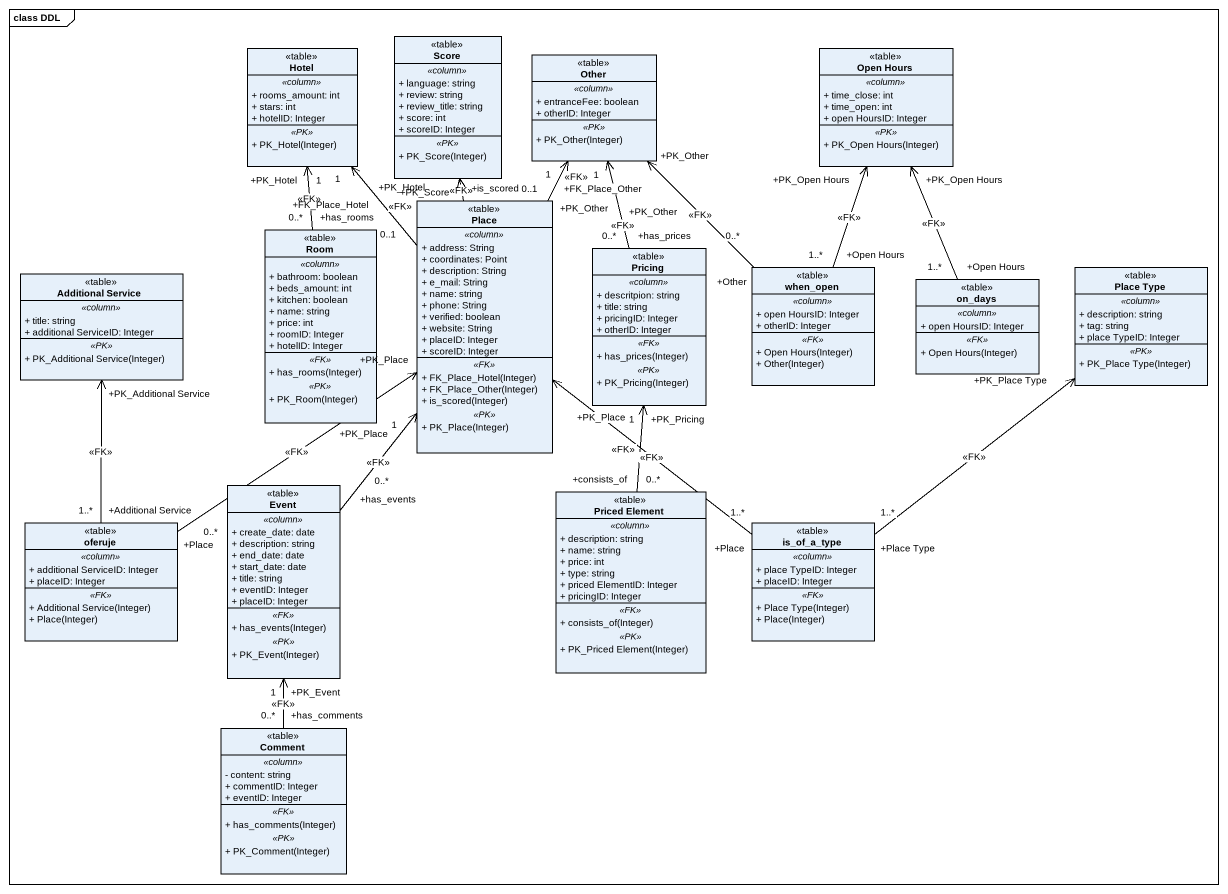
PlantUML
@startuml
mainframe class DDL
hide circle
hide empty members
skinparam classAttributeIconSize 0
class Score <<table>> {
  .. <<column>> ..
  + language: string
  + review: string
  + review_title: string
  + score: int
  + scoreID: Integer
  .. <<PK>> ..
  + PK_Score(Integer)
}
class Hotel <<table>> {
  .. <<column>> ..
  + rooms_amount: int
  + stars: int
  + hotelID: Integer
  .. <<PK>> ..
  + PK_Hotel(Integer)
}
class Other <<table>> {
  .. <<column>> ..
  + entranceFee: boolean
  + otherID: Integer
  .. <<PK>> ..
  + PK_Other(Integer)
}
class "Open Hours" as Open_Hours <<table>> {
  .. <<column>> ..
  + time_close: int
  + time_open: int
  + open HoursID: Integer
  .. <<PK>> ..
  + PK_Open Hours(Integer)
}
class Place <<table>> {
  .. <<column>> ..
  + address: String
  + coordinates: Point
  + description: String
  + e_mail: String
  + name: string
  + phone: String
  + verified: boolean
  + website: String
  + placeID: Integer
  + scoreID: Integer
  .. <<FK>> ..
  + FK_Place_Hotel(Integer)
  + FK_Place_Other(Integer)
  + is_scored(Integer)
  .. <<PK>> ..
  + PK_Place(Integer)
}
class Room <<table>> {
  .. <<column>> ..
  + bathroom: boolean
  + beds_amount: int
  + kitchen: boolean
  + name: string
  + price: int
  + roomID: Integer
  + hotelID: Integer
  .. <<FK>> ..
  + has_rooms(Integer)
  .. <<PK>> ..
  + PK_Room(Integer)
}
class "Additional Service" as Additional_Service <<table>> {
  .. <<column>> ..
  + title: string
  + additional ServiceID: Integer
  .. <<PK>> ..
  + PK_Additional Service(Integer)
}
class Pricing <<table>> {
  .. <<column>> ..
  + descritpion: string
  + title: string
  + pricingID: Integer
  + otherID: Integer
  .. <<FK>> ..
  + has_prices(Integer)
  .. <<PK>> ..
  + PK_Pricing(Integer)
}
class when_open <<table>> {
  .. <<column>> ..
  + open HoursID: Integer
  + otherID: Integer
  .. <<FK>> ..
  + Open Hours(Integer)
  + Other(Integer)
}
class on_days <<table>> {
  .. <<column>> ..
  + open HoursID: Integer
  .. <<FK>> ..
  + Open Hours(Integer)
}
class "Place Type" as Place_Type <<table>> {
  .. <<column>> ..
  + description: string
  + tag: string
  + place TypeID: Integer
  .. <<PK>> ..
  + PK_Place Type(Integer)
}
class Event <<table>> {
  .. <<column>> ..
  + create_date: date
  + description: string
  + end_date: date
  + start_date: date
  + title: string
  + eventID: Integer
  + placeID: Integer
  .. <<FK>> ..
  + has_events(Integer)
  .. <<PK>> ..
  + PK_Event(Integer)
}
class oferuje <<table>> {
  .. <<column>> ..
  + additional ServiceID: Integer
  + placeID: Integer
  .. <<FK>> ..
  + Additional Service(Integer)
  + Place(Integer)
}
class "Priced Element" as Priced_Element <<table>> {
  .. <<column>> ..
  + description: string
  + name: string
  + price: int
  + type: string
  + priced ElementID: Integer
  + pricingID: Integer
  .. <<FK>> ..
  + consists_of(Integer)
  .. <<PK>> ..
  + PK_Priced Element(Integer)
}
class is_of_a_type <<table>> {
  .. <<column>> ..
  + place TypeID: Integer
  + placeID: Integer
  .. <<FK>> ..
  + Place Type(Integer)
  + Place(Integer)
}
class Comment <<table>> {
  .. <<column>> ..
  - content: string
  + commentID: Integer
  + eventID: Integer
  .. <<FK>> ..
  + has_comments(Integer)
  .. <<PK>> ..
  + PK_Comment(Integer)
}
Place "+is_scored" -up-> "+PK_Score" Score : <<FK>>
Place "+FK_Place_Hotel\n0..1" -up-> "+PK_Hotel\n1" Hotel : <<FK>>
Place "+FK_Place_Other\n0..1" -up-> "+PK_Other\n1" Other : <<FK>>
Room "+has_rooms\n0..*" -up-> "+PK_Hotel\n1" Hotel : <<FK>>
Pricing "+has_prices\n0..*" -up-> "+PK_Other\n1" Other : <<FK>>
when_open "+Other\n0..*" -up-> "+PK_Other" Other : <<FK>>
when_open "+Open Hours\n1..*" -up-> "+PK_Open Hours" Open_Hours : <<FK>>
on_days "+Open Hours\n1..*" -up-> "+PK_Open Hours" Open_Hours : <<FK>>
Event "+has_events\n0..*" -up-> "+PK_Place\n1" Place : <<FK>>
oferuje "+Place\n0..*" -up-> "+PK_Place" Place : <<FK>>
oferuje "+Additional Service\n1..*" -up-> "+PK_Additional Service" Additional_Service : <<FK>>
Priced_Element "+consists_of\n0..*" -up-> "+PK_Pricing\n1" Pricing : <<FK>>
is_of_a_type "+Place\n1..*" -up-> "+PK_Place" Place : <<FK>>
is_of_a_type "+Place Type\n1..*" -up-> "+PK_Place Type" Place_Type : <<FK>>
Comment "+has_comments\n0..*" -up-> "+PK_Event\n1" Event : <<FK>>
@enduml
